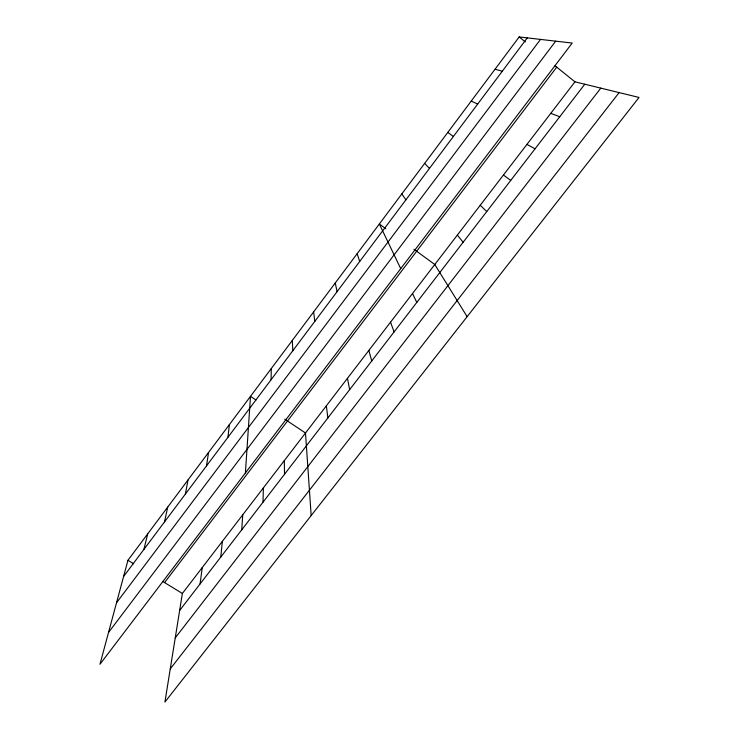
<?xml version="1.0" encoding="UTF-8"?>
<svg xmlns="http://www.w3.org/2000/svg" width="739" height="739" viewBox="0 0 739 739"><rect width="100%" height="100%" fill="white"/><g stroke="black" fill="none" stroke-linecap="round" stroke-linejoin="round"><path stroke-width="1.11" d="M271.111 379.689L271.268 368.567M262.992 502.206L263.38 487.897M241.736 529.817L242.734 514.806M245.394 472.96L250.503 396.344L255.999 400.002M220.767 557.058L222.356 541.364M227.963 437.257L229.395 424.583M200.066 583.939L202.237 567.58M206.514 465.884L208.564 452.444M574.951 81.826L182.385 593.454L164.926 702.05L639.032 97.446L574.951 81.826L554.998 65.771M185.36 494.114L188.011 479.944M164.483 521.956L167.735 507.074M143.893 549.428L147.717 533.854M127.958 560.282L99.968 664.269L572.198 43.056L519.166 36.95L127.958 560.282L133.676 563.765M123.579 576.531L527.286 37.883M116.522 602.775L540.523 39.407M108.531 632.464L555.7 41.153M164.575 582.6L556.726 67.157M179.651 610.469L584.789 84.218M175.245 637.886L600.807 88.126M170.256 668.887L619.134 92.597M495.038 69.226L502.298 71.221M550.777 113.335L559.756 116.744M471.251 101.049L477.671 104.088M526.935 144.401L535.073 148.798M162.626 581.417L182.385 593.454M284.709 419.142L305.493 433.008L311.174 515.554M447.788 132.429L453.395 136.466M503.425 175.051L510.741 180.399M385.804 228.73L379.338 224L400.714 268.636M413.96 249.292L434.781 264.507L467.131 316.661M519.166 36.95L525.364 41.938M480.23 205.276L486.761 211.557M424.657 163.374L429.47 168.39M457.358 235.085L463.104 242.272M401.84 193.895L405.887 199.863M412.519 293.531L416.787 302.445M390.543 322.167L394.099 331.913M357.14 253.699L359.708 261.477M368.863 350.425L371.726 360.983M335.238 283L337.095 291.646M347.459 378.313L349.649 389.656M326.342 405.831L327.867 417.941M313.632 311.904L314.796 321.4M292.311 340.42L292.801 350.748M284.293 460.628L284.533 474.226"/></g></svg>
